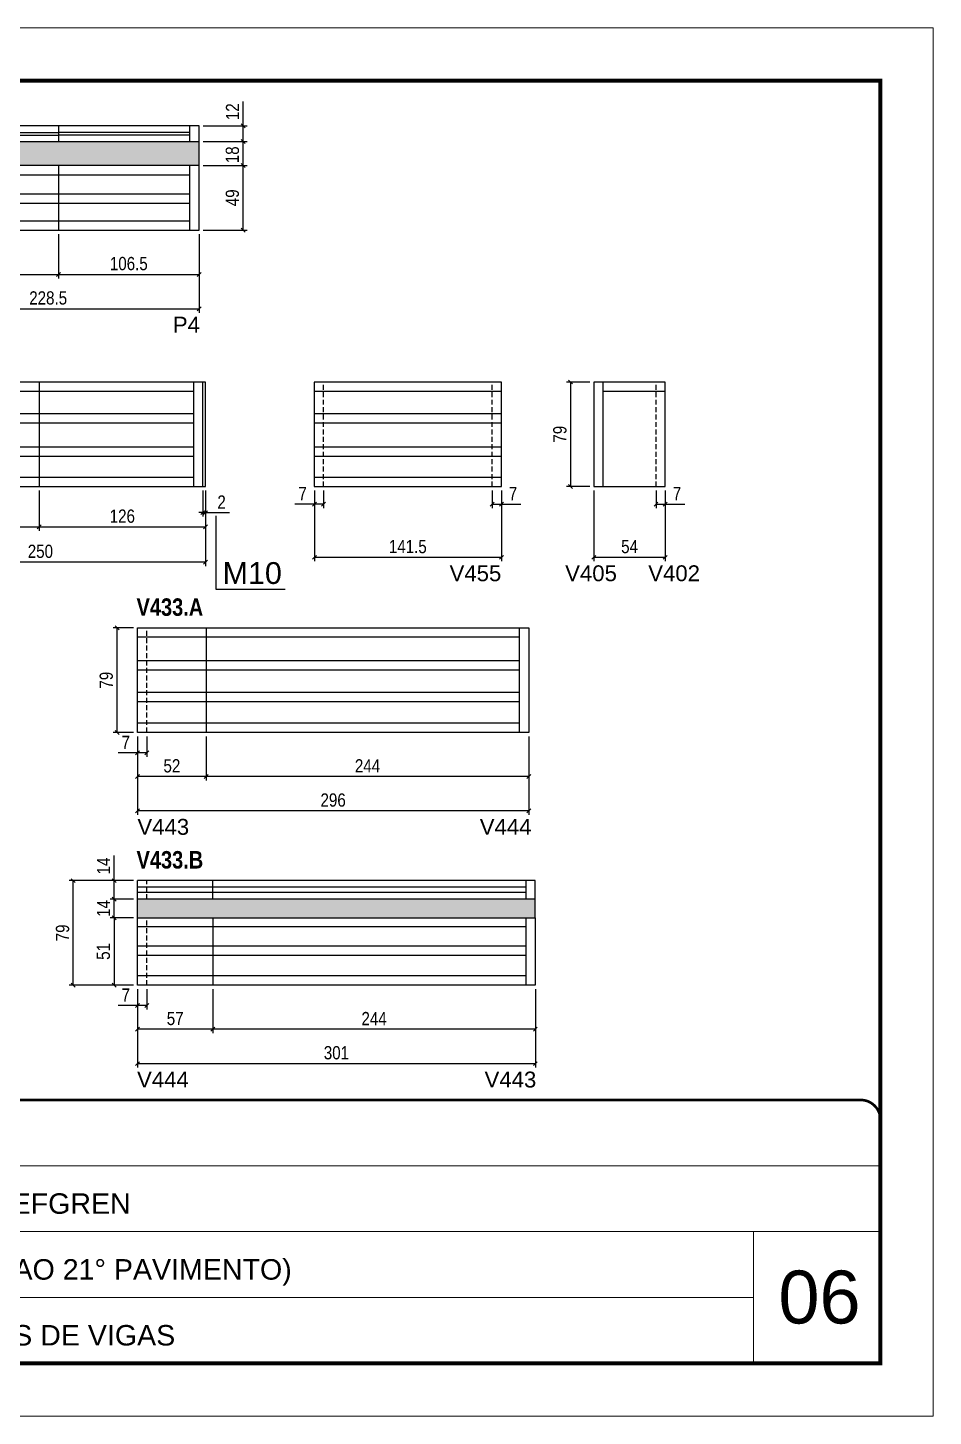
# Model space of a CAD drawing. Extents: x 3309 to 9563, y -2522 to 14608.
# Drawn here: x 5708 to 6393, y 12409 to 13459 of the extents above; entities that cross this region are included whole.
import ezdxf

# ---------------------------------------------------------------- set-up
doc = ezdxf.new("R2010")
doc.units = 0
for name, pattern in [('CONTINUO', [0]), ('DASHED', [0.75, 0.5, -0.25]), ('HIDDEN', [0.375, 0.25, -0.125])]:
    doc.linetypes.add(name, pattern=pattern)
for name, color, linetype in [('5', 5, 'Continuous'), ('COTA', 241, 'Continuous'), ('NOMENCLATURA', 7, 'Continuous'), ('Painéis', 200, 'Continuous'), ('SARR_2.2x7', 40, 'Continuous'), ('SARR_EDITAR', 141, 'Continuous')]:
    doc.layers.add(name, color=color, linetype=linetype)
for name, color, linetype, lineweight in [('CARIMBO', 255, 'Continuous', 9), ('Folhas', 255, 'Continuous', 9), ('SARRAFO DE PRESSAO', 251, 'DASHED', 9)]:
    doc.layers.add(name, color=color, linetype=linetype, lineweight=lineweight)
doc.styles.add('ARIAL', font='arial.ttf')
doc.styles.add('COTA TECNICA', font='techl___.ttf', dxfattribs={"height": 10})
doc.styles.get("Standard").update_dxf_attribs({"font": 'arial.ttf'})
doc.styles.add('TECNICA', font='techb___.ttf', dxfattribs={"height": 10})
doc.dimstyles.new('PAINEL', dxfattribs={"dimtxt": 10, "dimasz": 3, "dimexe": 3, "dimexo": 3, "dimgap": 3, "dimtad": 1, "dimdec": 1, "dimzin": 12, "dimdsep": 46, "dimtxsty": 'COTA TECNICA', "dimblk1": 'OBLIQUE', "dimblk2": 'OBLIQUE', "dimsah": 1, "dimcen": 0.9, "dimclrd": 4, "dimclre": 4, "dimclrt": 240, "dimadec": 1, "dimazin": 3, "dimtfac": 1, "dimtdec": 1, "dimtmove": 0, "dimatfit": 3, "dimfxl": 1, "dimtolj": 1, "dimtzin": 12, "dimarcsym": 0})

# ---------------------------------------------------------------- blocks, each defined once
blk = doc.blocks.new('9999999999')
at = {"color": 30, "linetype": 'CONTINUO'}
for p, q in [((98564.6, 34379.6), (99584, 34379.6)), ((98564.6, 34329.8), (99488, 34329.8)), ((99584, 34329.8), (99488, 34329.8)), ((99488, 34329.8), (99488, 34230.2)), ((98564.6, 34280), (99488, 34280))]:
    blk.add_line(p, q, dxfattribs=at)
at = {"color": 30, "linetype": 'CONTINUO', "const_width": 2}
blk.add_lwpolyline([(99584, 34230.2), (99584, 34414.4, 0.414214), (99569, 34429.4), (98229, 34429.4, 0.414214), (98214, 34414.4), (98214, 34245.2, 0.414214), (98229, 34230.2), (99584, 34230.2)], format="xyb", dxfattribs=at)
at = {"layer": 'Folhas'}
blk.add_lwpolyline([(98139, 34190.2), (99624, 34190.2), (99624, 35240.2), (98139, 35240.2)], close=True, dxfattribs=at)
at = {"layer": 'Folhas', "color": 30, "const_width": 3}
blk.add_lwpolyline([(98214, 34230.2), (99584, 34230.2), (99584, 35200.2), (98214, 35200.2)], close=True, dxfattribs=at)
at = {"color": 7, "linetype": 'Continuous', "ltscale": 5, "style": 'ARIAL'}
for s, p in [('LEAF LOEFGREN', (98837.7, 34343.3)), ('TIPO (7° AO 21° PAVIMENTO)', (98837.7, 34293.5)), ('LATERAIS DE VIGAS', (98837.7, 34243.7))]:
    blk.add_text(s, height=15.483, dxfattribs=at).set_placement(p)
blk = doc.blocks.new('_Oblique')
at = {"color": 0, "linetype": 'ByBlock', "lineweight": -2}
blk.add_line((-0.5, -0.5), (0.5, 0.5), dxfattribs=at)
blk = doc.blocks.new('*D1230')
at = {"layer": 'COTA', "color": 4, "lineweight": -2, "transparency": 16777216}
for p, q in [((5609, 13303.2), (5609, 13243.8)), ((5837.5, 13303.2), (5837.5, 13243.8)), ((5609, 13246.8), (5837.5, 13246.8))]:
    blk.add_line(p, q, dxfattribs=at)
at = {"layer": 'Defpoints', "color": 0, "transparency": 16777216}
for p in [(5609, 13306.2), (5837.5, 13306.2), (5837.5, 13246.8)]:
    blk.add_point(p, dxfattribs=at)
at = {"layer": 'COTA', "color": 4, "lineweight": -2, "transparency": 16777216, "xscale": 3, "yscale": 3, "zscale": 3, "rotation": 180}
blk.add_blockref('_Oblique', (5609, 13246.8), dxfattribs=at)
at = {"layer": 'COTA', "color": 4, "lineweight": -2, "transparency": 16777216, "xscale": 3, "yscale": 3, "zscale": 3}
blk.add_blockref('_Oblique', (5837.5, 13246.8), dxfattribs=at)
at = {"layer": 'COTA', "color": 240, "transparency": 16777216, "insert": (5723.2, 13254.9), "char_height": 10, "attachment_point": 5, "style": 'COTA TECNICA'}
blk.add_mtext('\\A1;228.5', dxfattribs=at)
blk = doc.blocks.new('*D1229')
at = {"layer": 'COTA', "color": 4, "lineweight": -2, "transparency": 16777216}
for p, q in [((5609, 13303.2), (5609, 13269.8)), ((5731, 13303.2), (5731, 13269.8)), ((5609, 13272.8), (5731, 13272.8))]:
    blk.add_line(p, q, dxfattribs=at)
at = {"layer": 'Defpoints', "color": 0, "transparency": 16777216}
for p in [(5609, 13306.2), (5731, 13306.2), (5731, 13272.8)]:
    blk.add_point(p, dxfattribs=at)
at = {"layer": 'COTA', "color": 4, "lineweight": -2, "transparency": 16777216, "xscale": 3, "yscale": 3, "zscale": 3, "rotation": 180}
blk.add_blockref('_Oblique', (5609, 13272.8), dxfattribs=at)
at = {"layer": 'COTA', "color": 4, "lineweight": -2, "transparency": 16777216, "xscale": 3, "yscale": 3, "zscale": 3}
blk.add_blockref('_Oblique', (5731, 13272.8), dxfattribs=at)
at = {"layer": 'COTA', "color": 240, "transparency": 16777216, "insert": (5670, 13280.8), "char_height": 10, "attachment_point": 5, "style": 'COTA TECNICA'}
blk.add_mtext('\\A1;122', dxfattribs=at)
blk = doc.blocks.new('*D1228')
at = {"layer": 'COTA', "color": 4, "lineweight": -2, "transparency": 16777216}
for p, q in [((5731, 13303.2), (5731, 13269.8)), ((5837.5, 13303.2), (5837.5, 13269.8)), ((5731, 13272.8), (5837.5, 13272.8))]:
    blk.add_line(p, q, dxfattribs=at)
at = {"layer": 'Defpoints', "color": 0, "transparency": 16777216}
for p in [(5731, 13306.2), (5837.5, 13306.2), (5837.5, 13272.8)]:
    blk.add_point(p, dxfattribs=at)
at = {"layer": 'COTA', "color": 4, "lineweight": -2, "transparency": 16777216, "xscale": 3, "yscale": 3, "zscale": 3, "rotation": 180}
blk.add_blockref('_Oblique', (5731, 13272.8), dxfattribs=at)
at = {"layer": 'COTA', "color": 4, "lineweight": -2, "transparency": 16777216, "xscale": 3, "yscale": 3, "zscale": 3}
blk.add_blockref('_Oblique', (5837.5, 13272.8), dxfattribs=at)
at = {"layer": 'COTA', "color": 240, "transparency": 16777216, "insert": (5784.2, 13280.9), "char_height": 10, "attachment_point": 5, "style": 'COTA TECNICA'}
blk.add_mtext('\\A1;106.5', dxfattribs=at)
blk = doc.blocks.new('*D1231')
at = {"layer": 'COTA', "color": 4, "lineweight": -2, "transparency": 16777216}
for p, q in [((5840.5, 13355.2), (5873.7, 13355.2)), ((5870.7, 13306.2), (5870.7, 13355.2)), ((5840.5, 13306.2), (5873.7, 13306.2))]:
    blk.add_line(p, q, dxfattribs=at)
at = {"layer": 'Defpoints', "color": 0, "transparency": 16777216}
for p in [(5837.5, 13355.2), (5870.7, 13355.2), (5837.5, 13306.2)]:
    blk.add_point(p, dxfattribs=at)
at = {"layer": 'COTA', "color": 4, "lineweight": -2, "transparency": 16777216, "xscale": 3, "yscale": 3, "zscale": 3}
for p, rotation in [((5870.7, 13355.2), 90), ((5870.7, 13306.2), 270)]:
    blk.add_blockref('_Oblique', p, dxfattribs=dict(at, rotation=rotation))
at = {"layer": 'COTA', "color": 240, "transparency": 16777216, "insert": (5862.6, 13330.7), "char_height": 10, "attachment_point": 5, "rotation": 90, "style": 'COTA TECNICA'}
blk.add_mtext('\\A1;49', dxfattribs=at)
blk = doc.blocks.new('*D1232')
at = {"layer": 'COTA', "color": 4, "lineweight": -2, "transparency": 16777216}
for p, q in [((5840.5, 13373.2), (5873.7, 13373.2)), ((5870.7, 13355.2), (5870.7, 13373.2)), ((5840.5, 13355.2), (5873.7, 13355.2))]:
    blk.add_line(p, q, dxfattribs=at)
at = {"layer": 'Defpoints', "color": 0, "transparency": 16777216}
for p in [(5837.5, 13373.2), (5870.7, 13373.2), (5837.5, 13355.2)]:
    blk.add_point(p, dxfattribs=at)
at = {"layer": 'COTA', "color": 4, "lineweight": -2, "transparency": 16777216, "xscale": 3, "yscale": 3, "zscale": 3}
for p, rotation in [((5870.7, 13373.2), 90), ((5870.7, 13355.2), 270)]:
    blk.add_blockref('_Oblique', p, dxfattribs=dict(at, rotation=rotation))
at = {"layer": 'COTA', "color": 240, "transparency": 16777216, "insert": (5862.6, 13363.2), "char_height": 10, "attachment_point": 5, "rotation": 90, "style": 'COTA TECNICA'}
blk.add_mtext('\\A1;18', dxfattribs=at)
blk = doc.blocks.new('*D1233')
at = {"layer": 'COTA', "color": 4, "lineweight": -2, "transparency": 16777216}
for p, q in [((5870.7, 13385.2), (5870.7, 13403.5)), ((5840.5, 13385.2), (5873.7, 13385.2)), ((5870.7, 13373.2), (5870.7, 13385.2)), ((5840.5, 13373.2), (5873.7, 13373.2))]:
    blk.add_line(p, q, dxfattribs=at)
at = {"layer": 'Defpoints', "color": 0, "transparency": 16777216}
for p in [(5837.5, 13385.2), (5870.7, 13385.2), (5837.5, 13373.2)]:
    blk.add_point(p, dxfattribs=at)
at = {"layer": 'COTA', "color": 4, "lineweight": -2, "transparency": 16777216, "xscale": 3, "yscale": 3, "zscale": 3}
for p, rotation in [((5870.7, 13385.2), 90), ((5870.7, 13373.2), 270)]:
    blk.add_blockref('_Oblique', p, dxfattribs=dict(at, rotation=rotation))
at = {"layer": 'COTA', "color": 240, "transparency": 16777216, "insert": (5862.7, 13395.8), "char_height": 10, "attachment_point": 5, "rotation": 90, "style": 'COTA TECNICA'}
blk.add_mtext('\\A1;12', dxfattribs=at)
blk = doc.blocks.new('*D1237')
at = {"layer": 'COTA', "color": 4, "lineweight": -2, "transparency": 16777216}
for p, q in [((5592.3, 13109.4), (5592.3, 13052.2)), ((5842.3, 13109.4), (5842.3, 13052.2)), ((5842.3, 13055.2), (5592.3, 13055.2))]:
    blk.add_line(p, q, dxfattribs=at)
at = {"layer": 'Defpoints', "color": 0, "transparency": 16777216}
for p in [(5592.3, 13112.4), (5842.3, 13112.4), (5592.3, 13055.2)]:
    blk.add_point(p, dxfattribs=at)
at = {"layer": 'COTA', "color": 4, "lineweight": -2, "transparency": 16777216, "xscale": 3, "yscale": 3, "zscale": 3, "rotation": 180}
blk.add_blockref('_Oblique', (5592.3, 13055.2), dxfattribs=at)
at = {"layer": 'COTA', "color": 4, "lineweight": -2, "transparency": 16777216, "xscale": 3, "yscale": 3, "zscale": 3}
blk.add_blockref('_Oblique', (5842.3, 13055.2), dxfattribs=at)
at = {"layer": 'COTA', "color": 240, "transparency": 16777216, "insert": (5717.3, 13063.3), "char_height": 10, "attachment_point": 5, "style": 'COTA TECNICA'}
blk.add_mtext('\\A1;250', dxfattribs=at)
blk = doc.blocks.new('*D1239')
at = {"layer": 'COTA', "color": 4, "lineweight": -2, "transparency": 16777216}
for p, q in [((5592.3, 13109.4), (5592.3, 13078.8)), ((5716.3, 13109.4), (5716.3, 13078.8)), ((5592.3, 13081.8), (5716.3, 13081.8))]:
    blk.add_line(p, q, dxfattribs=at)
at = {"layer": 'Defpoints', "color": 0, "transparency": 16777216}
for p in [(5592.3, 13112.4), (5716.3, 13112.4), (5716.3, 13081.8)]:
    blk.add_point(p, dxfattribs=at)
at = {"layer": 'COTA', "color": 4, "lineweight": -2, "transparency": 16777216, "xscale": 3, "yscale": 3, "zscale": 3, "rotation": 180}
blk.add_blockref('_Oblique', (5592.3, 13081.8), dxfattribs=at)
at = {"layer": 'COTA', "color": 4, "lineweight": -2, "transparency": 16777216, "xscale": 3, "yscale": 3, "zscale": 3}
blk.add_blockref('_Oblique', (5716.3, 13081.8), dxfattribs=at)
at = {"layer": 'COTA', "color": 240, "transparency": 16777216, "insert": (5654.3, 13089.9), "char_height": 10, "attachment_point": 5, "style": 'COTA TECNICA'}
blk.add_mtext('\\A1;124', dxfattribs=at)
blk = doc.blocks.new('*D1240')
at = {"layer": 'COTA', "color": 4, "lineweight": -2, "transparency": 16777216}
for p, q in [((5716.3, 13109.4), (5716.3, 13078.8)), ((5842.3, 13109.4), (5842.3, 13078.8)), ((5716.3, 13081.8), (5842.3, 13081.8))]:
    blk.add_line(p, q, dxfattribs=at)
at = {"layer": 'Defpoints', "color": 0, "transparency": 16777216}
for p in [(5716.3, 13112.4), (5842.3, 13112.4), (5842.3, 13081.8)]:
    blk.add_point(p, dxfattribs=at)
at = {"layer": 'COTA', "color": 4, "lineweight": -2, "transparency": 16777216, "xscale": 3, "yscale": 3, "zscale": 3, "rotation": 180}
blk.add_blockref('_Oblique', (5716.3, 13081.8), dxfattribs=at)
at = {"layer": 'COTA', "color": 4, "lineweight": -2, "transparency": 16777216, "xscale": 3, "yscale": 3, "zscale": 3}
blk.add_blockref('_Oblique', (5842.3, 13081.8), dxfattribs=at)
at = {"layer": 'COTA', "color": 240, "transparency": 16777216, "insert": (5779.3, 13089.9), "char_height": 10, "attachment_point": 5, "style": 'COTA TECNICA'}
blk.add_mtext('\\A1;126', dxfattribs=at)
blk = doc.blocks.new('*D1241')
at = {"layer": 'COTA', "color": 4, "lineweight": -2, "transparency": 16777216}
for p, q in [((5840.3, 13109.4), (5840.3, 13089.6)), ((5842.3, 13109.4), (5842.3, 13089.6)), ((5840.3, 13092.6), (5837.3, 13092.6)), ((5840.3, 13092.6), (5842.3, 13092.6)), ((5842.3, 13092.6), (5860.4, 13092.6))]:
    blk.add_line(p, q, dxfattribs=at)
at = {"layer": 'Defpoints', "color": 0, "transparency": 16777216}
for p in [(5840.3, 13112.4), (5842.3, 13112.4), (5842.3, 13092.6)]:
    blk.add_point(p, dxfattribs=at)
at = {"layer": 'COTA', "color": 4, "lineweight": -2, "transparency": 16777216, "xscale": 3, "yscale": 3, "zscale": 3}
blk.add_blockref('_Oblique', (5840.3, 13092.6), dxfattribs=at)
at = {"layer": 'COTA', "color": 4, "lineweight": -2, "transparency": 16777216, "xscale": 3, "yscale": 3, "zscale": 3, "rotation": 180}
blk.add_blockref('_Oblique', (5842.3, 13092.6), dxfattribs=at)
at = {"layer": 'COTA', "color": 240, "transparency": 16777216, "insert": (5854.4, 13100.6), "char_height": 10, "attachment_point": 5, "style": 'COTA TECNICA'}
blk.add_mtext('\\A1;2', dxfattribs=at)
blk = doc.blocks.new('*D1243')
at = {"layer": 'COTA', "color": 4, "lineweight": -2, "transparency": 16777216}
for p, q in [((5924.6, 13109.4), (5924.6, 13055.8)), ((6066.1, 13109.4), (6066.1, 13055.8)), ((6066.1, 13058.8), (5924.6, 13058.8))]:
    blk.add_line(p, q, dxfattribs=at)
at = {"layer": 'Defpoints', "color": 0, "transparency": 16777216}
for p in [(5924.6, 13112.4), (6066.1, 13112.4), (5924.6, 13058.8)]:
    blk.add_point(p, dxfattribs=at)
at = {"layer": 'COTA', "color": 4, "lineweight": -2, "transparency": 16777216, "xscale": 3, "yscale": 3, "zscale": 3, "rotation": 180}
blk.add_blockref('_Oblique', (5924.6, 13058.8), dxfattribs=at)
at = {"layer": 'COTA', "color": 4, "lineweight": -2, "transparency": 16777216, "xscale": 3, "yscale": 3, "zscale": 3}
blk.add_blockref('_Oblique', (6066.1, 13058.8), dxfattribs=at)
at = {"layer": 'COTA', "color": 240, "transparency": 16777216, "insert": (5995.3, 13066.9), "char_height": 10, "attachment_point": 5, "style": 'COTA TECNICA'}
blk.add_mtext('\\A1;141.5', dxfattribs=at)
blk = doc.blocks.new('*D1242')
at = {"layer": 'COTA', "color": 4, "lineweight": -2, "transparency": 16777216}
for p, q in [((6059.1, 13109.4), (6059.1, 13096)), ((6066.1, 13109.4), (6066.1, 13096)), ((6059.1, 13099), (6066.1, 13099)), ((6066.1, 13099), (6080.8, 13099))]:
    blk.add_line(p, q, dxfattribs=at)
at = {"layer": 'Defpoints', "color": 0, "transparency": 16777216}
for p in [(6059.1, 13112.4), (6066.1, 13112.4), (6066.1, 13099)]:
    blk.add_point(p, dxfattribs=at)
at = {"layer": 'COTA', "color": 4, "lineweight": -2, "transparency": 16777216, "xscale": 3, "yscale": 3, "zscale": 3, "rotation": 180}
blk.add_blockref('_Oblique', (6059.1, 13099), dxfattribs=at)
at = {"layer": 'COTA', "color": 4, "lineweight": -2, "transparency": 16777216, "xscale": 3, "yscale": 3, "zscale": 3}
blk.add_blockref('_Oblique', (6066.1, 13099), dxfattribs=at)
at = {"layer": 'COTA', "color": 240, "transparency": 16777216, "insert": (6074.9, 13107), "char_height": 10, "attachment_point": 5, "style": 'COTA TECNICA'}
blk.add_mtext('\\A1;7', dxfattribs=at)
blk = doc.blocks.new('*D1244')
at = {"layer": 'COTA', "color": 4, "lineweight": -2, "transparency": 16777216}
for p, q in [((5924.6, 13109.4), (5924.6, 13096)), ((5931.6, 13109.4), (5931.6, 13096)), ((5924.6, 13099), (5909.8, 13099)), ((5931.6, 13099), (5924.6, 13099))]:
    blk.add_line(p, q, dxfattribs=at)
at = {"layer": 'Defpoints', "color": 0, "transparency": 16777216}
for p in [(5924.6, 13112.4), (5931.6, 13112.4), (5924.6, 13099)]:
    blk.add_point(p, dxfattribs=at)
at = {"layer": 'COTA', "color": 4, "lineweight": -2, "transparency": 16777216, "xscale": 3, "yscale": 3, "zscale": 3, "rotation": 180}
blk.add_blockref('_Oblique', (5924.6, 13099), dxfattribs=at)
at = {"layer": 'COTA', "color": 4, "lineweight": -2, "transparency": 16777216, "xscale": 3, "yscale": 3, "zscale": 3}
blk.add_blockref('_Oblique', (5931.6, 13099), dxfattribs=at)
at = {"layer": 'COTA', "color": 240, "transparency": 16777216, "insert": (5915.7, 13107), "char_height": 10, "attachment_point": 5, "style": 'COTA TECNICA'}
blk.add_mtext('\\A1;7', dxfattribs=at)
blk = doc.blocks.new('*D1247')
at = {"layer": 'COTA', "color": 4, "lineweight": -2, "transparency": 16777216}
for p, q in [((6136.1, 13109.4), (6136.1, 13055.8)), ((6190.1, 13109.4), (6190.1, 13055.8)), ((6190.1, 13058.8), (6136.1, 13058.8))]:
    blk.add_line(p, q, dxfattribs=at)
at = {"layer": 'Defpoints', "color": 0, "transparency": 16777216}
for p in [(6136.1, 13112.4), (6190.1, 13112.4), (6136.1, 13058.8)]:
    blk.add_point(p, dxfattribs=at)
at = {"layer": 'COTA', "color": 4, "lineweight": -2, "transparency": 16777216, "xscale": 3, "yscale": 3, "zscale": 3, "rotation": 180}
blk.add_blockref('_Oblique', (6136.1, 13058.8), dxfattribs=at)
at = {"layer": 'COTA', "color": 4, "lineweight": -2, "transparency": 16777216, "xscale": 3, "yscale": 3, "zscale": 3}
blk.add_blockref('_Oblique', (6190.1, 13058.8), dxfattribs=at)
at = {"layer": 'COTA', "color": 240, "transparency": 16777216, "insert": (6163.1, 13066.9), "char_height": 10, "attachment_point": 5, "style": 'COTA TECNICA'}
blk.add_mtext('\\A1;54', dxfattribs=at)
blk = doc.blocks.new('*D1245')
at = {"layer": 'COTA', "color": 4, "lineweight": -2, "transparency": 16777216}
for p, q in [((6133.1, 13191.4), (6115.5, 13191.4)), ((6118.5, 13191.4), (6118.5, 13112.4)), ((6133.1, 13112.4), (6115.5, 13112.4))]:
    blk.add_line(p, q, dxfattribs=at)
at = {"layer": 'Defpoints', "color": 0, "transparency": 16777216}
for p in [(6136.1, 13191.4), (6118.5, 13112.4), (6136.1, 13112.4)]:
    blk.add_point(p, dxfattribs=at)
at = {"layer": 'COTA', "color": 4, "lineweight": -2, "transparency": 16777216, "xscale": 3, "yscale": 3, "zscale": 3}
for p, rotation in [((6118.5, 13191.4), 90), ((6118.5, 13112.4), 270)]:
    blk.add_blockref('_Oblique', p, dxfattribs=dict(at, rotation=rotation))
at = {"layer": 'COTA', "color": 240, "transparency": 16777216, "insert": (6110.4, 13151.9), "char_height": 10, "attachment_point": 5, "rotation": 90, "style": 'COTA TECNICA'}
blk.add_mtext('\\A1;79', dxfattribs=at)
blk = doc.blocks.new('*D1246')
at = {"layer": 'COTA', "color": 4, "lineweight": -2, "transparency": 16777216}
for p, q in [((6183.1, 13109.4), (6183.1, 13096)), ((6190.1, 13109.4), (6190.1, 13096)), ((6183.1, 13099), (6190.1, 13099)), ((6190.1, 13099), (6204.9, 13099))]:
    blk.add_line(p, q, dxfattribs=at)
at = {"layer": 'Defpoints', "color": 0, "transparency": 16777216}
for p in [(6183.1, 13112.4), (6190.1, 13112.4), (6190.1, 13099)]:
    blk.add_point(p, dxfattribs=at)
at = {"layer": 'COTA', "color": 4, "lineweight": -2, "transparency": 16777216, "xscale": 3, "yscale": 3, "zscale": 3, "rotation": 180}
blk.add_blockref('_Oblique', (6183.1, 13099), dxfattribs=at)
at = {"layer": 'COTA', "color": 4, "lineweight": -2, "transparency": 16777216, "xscale": 3, "yscale": 3, "zscale": 3}
blk.add_blockref('_Oblique', (6190.1, 13099), dxfattribs=at)
at = {"layer": 'COTA', "color": 240, "transparency": 16777216, "insert": (6199, 13107), "char_height": 10, "attachment_point": 5, "style": 'COTA TECNICA'}
blk.add_mtext('\\A1;7', dxfattribs=at)
blk = doc.blocks.new('*D1529')
at = {"layer": 'COTA', "color": 4, "lineweight": -2, "transparency": 16777216}
for p, q in [((5790.8, 12923.4), (5790.8, 12864)), ((6086.8, 12923.4), (6086.8, 12864)), ((6086.8, 12867), (5790.8, 12867))]:
    blk.add_line(p, q, dxfattribs=at)
at = {"layer": 'Defpoints', "color": 0, "transparency": 16777216}
for p in [(5790.8, 12926.4), (6086.8, 12926.4), (5790.8, 12867)]:
    blk.add_point(p, dxfattribs=at)
at = {"layer": 'COTA', "color": 4, "lineweight": -2, "transparency": 16777216, "xscale": 3, "yscale": 3, "zscale": 3, "rotation": 180}
blk.add_blockref('_Oblique', (5790.8, 12867), dxfattribs=at)
at = {"layer": 'COTA', "color": 4, "lineweight": -2, "transparency": 16777216, "xscale": 3, "yscale": 3, "zscale": 3}
blk.add_blockref('_Oblique', (6086.8, 12867), dxfattribs=at)
at = {"layer": 'COTA', "color": 240, "transparency": 16777216, "insert": (5938.8, 12875.2), "char_height": 10, "attachment_point": 5, "style": 'COTA TECNICA'}
blk.add_mtext('\\A1;296', dxfattribs=at)
blk = doc.blocks.new('*D1530')
at = {"layer": 'COTA', "color": 4, "lineweight": -2, "transparency": 16777216}
for p, q in [((5842.8, 12923.4), (5842.8, 12890)), ((6086.8, 12923.4), (6086.8, 12890)), ((6086.8, 12893), (5842.8, 12893))]:
    blk.add_line(p, q, dxfattribs=at)
at = {"layer": 'Defpoints', "color": 0, "transparency": 16777216}
for p in [(5842.8, 12926.4), (6086.8, 12926.4), (5842.8, 12893)]:
    blk.add_point(p, dxfattribs=at)
at = {"layer": 'COTA', "color": 4, "lineweight": -2, "transparency": 16777216, "xscale": 3, "yscale": 3, "zscale": 3, "rotation": 180}
blk.add_blockref('_Oblique', (5842.8, 12893), dxfattribs=at)
at = {"layer": 'COTA', "color": 4, "lineweight": -2, "transparency": 16777216, "xscale": 3, "yscale": 3, "zscale": 3}
blk.add_blockref('_Oblique', (6086.8, 12893), dxfattribs=at)
at = {"layer": 'COTA', "color": 240, "transparency": 16777216, "insert": (5964.8, 12901.1), "char_height": 10, "attachment_point": 5, "style": 'COTA TECNICA'}
blk.add_mtext('\\A1;244', dxfattribs=at)
blk = doc.blocks.new('*D1531')
at = {"layer": 'COTA', "color": 4, "lineweight": -2, "transparency": 16777216}
for p, q in [((5790.8, 12923.4), (5790.8, 12890)), ((5842.8, 12923.4), (5842.8, 12890)), ((5842.8, 12893), (5790.8, 12893))]:
    blk.add_line(p, q, dxfattribs=at)
at = {"layer": 'Defpoints', "color": 0, "transparency": 16777216}
for p in [(5790.8, 12926.4), (5842.8, 12926.4), (5790.8, 12893)]:
    blk.add_point(p, dxfattribs=at)
at = {"layer": 'COTA', "color": 4, "lineweight": -2, "transparency": 16777216, "xscale": 3, "yscale": 3, "zscale": 3, "rotation": 180}
blk.add_blockref('_Oblique', (5790.8, 12893), dxfattribs=at)
at = {"layer": 'COTA', "color": 4, "lineweight": -2, "transparency": 16777216, "xscale": 3, "yscale": 3, "zscale": 3}
blk.add_blockref('_Oblique', (5842.8, 12893), dxfattribs=at)
at = {"layer": 'COTA', "color": 240, "transparency": 16777216, "insert": (5816.8, 12901.1), "char_height": 10, "attachment_point": 5, "style": 'COTA TECNICA'}
blk.add_mtext('\\A1;52', dxfattribs=at)
blk = doc.blocks.new('*D1532')
at = {"layer": 'COTA', "color": 4, "lineweight": -2, "transparency": 16777216}
for p, q in [((5790.8, 12923.4), (5790.8, 12907.9)), ((5797.8, 12923.4), (5797.8, 12907.9)), ((5790.8, 12910.9), (5776.1, 12910.9)), ((5797.8, 12910.9), (5790.8, 12910.9))]:
    blk.add_line(p, q, dxfattribs=at)
at = {"layer": 'Defpoints', "color": 0, "transparency": 16777216}
for p in [(5790.8, 12926.4), (5797.8, 12926.4), (5790.8, 12910.9)]:
    blk.add_point(p, dxfattribs=at)
at = {"layer": 'COTA', "color": 4, "lineweight": -2, "transparency": 16777216, "xscale": 3, "yscale": 3, "zscale": 3, "rotation": 180}
blk.add_blockref('_Oblique', (5790.8, 12910.9), dxfattribs=at)
at = {"layer": 'COTA', "color": 4, "lineweight": -2, "transparency": 16777216, "xscale": 3, "yscale": 3, "zscale": 3}
blk.add_blockref('_Oblique', (5797.8, 12910.9), dxfattribs=at)
at = {"layer": 'COTA', "color": 240, "transparency": 16777216, "insert": (5781.9, 12918.9), "char_height": 10, "attachment_point": 5, "style": 'COTA TECNICA'}
blk.add_mtext('\\A1;7', dxfattribs=at)
blk = doc.blocks.new('*D1533')
at = {"layer": 'COTA', "color": 4, "lineweight": -2, "transparency": 16777216}
for p, q in [((5787.8, 13005.4), (5772.3, 13005.4)), ((5775.3, 12926.4), (5775.3, 13005.4)), ((5787.8, 12926.4), (5772.3, 12926.4))]:
    blk.add_line(p, q, dxfattribs=at)
at = {"layer": 'Defpoints', "color": 0, "transparency": 16777216}
for p in [(5775.3, 13005.4), (5790.8, 13005.4), (5790.8, 12926.4)]:
    blk.add_point(p, dxfattribs=at)
at = {"layer": 'COTA', "color": 4, "lineweight": -2, "transparency": 16777216, "xscale": 3, "yscale": 3, "zscale": 3}
for p, rotation in [((5775.3, 13005.4), 90), ((5775.3, 12926.4), 270)]:
    blk.add_blockref('_Oblique', p, dxfattribs=dict(at, rotation=rotation))
at = {"layer": 'COTA', "color": 240, "transparency": 16777216, "insert": (5767.2, 12965.9), "char_height": 10, "attachment_point": 5, "rotation": 90, "style": 'COTA TECNICA'}
blk.add_mtext('\\A1;79', dxfattribs=at)
blk = doc.blocks.new('*D1537')
at = {"layer": 'COTA', "color": 4, "lineweight": -2, "transparency": 16777216}
for p, q in [((5790.8, 12732.3), (5790.8, 12672.9)), ((6091.8, 12732.3), (6091.8, 12672.9)), ((6091.8, 12675.9), (5790.8, 12675.9))]:
    blk.add_line(p, q, dxfattribs=at)
at = {"layer": 'Defpoints', "color": 0, "transparency": 16777216}
for p in [(5790.8, 12735.3), (6091.8, 12735.3), (5790.8, 12675.9)]:
    blk.add_point(p, dxfattribs=at)
at = {"layer": 'COTA', "color": 4, "lineweight": -2, "transparency": 16777216, "xscale": 3, "yscale": 3, "zscale": 3, "rotation": 180}
blk.add_blockref('_Oblique', (5790.8, 12675.9), dxfattribs=at)
at = {"layer": 'COTA', "color": 4, "lineweight": -2, "transparency": 16777216, "xscale": 3, "yscale": 3, "zscale": 3}
blk.add_blockref('_Oblique', (6091.8, 12675.9), dxfattribs=at)
at = {"layer": 'COTA', "color": 240, "transparency": 16777216, "insert": (5941.3, 12684.1), "char_height": 10, "attachment_point": 5, "style": 'COTA TECNICA'}
blk.add_mtext('\\A1;301', dxfattribs=at)
blk = doc.blocks.new('*D1534')
at = {"layer": 'COTA', "color": 4, "lineweight": -2, "transparency": 16777216}
for p, q in [((5847.8, 12732.3), (5847.8, 12698.9)), ((6091.8, 12732.3), (6091.8, 12698.9)), ((6091.8, 12701.9), (5847.8, 12701.9))]:
    blk.add_line(p, q, dxfattribs=at)
at = {"layer": 'Defpoints', "color": 0, "transparency": 16777216}
for p in [(5847.8, 12735.3), (6091.8, 12735.3), (5847.8, 12701.9)]:
    blk.add_point(p, dxfattribs=at)
at = {"layer": 'COTA', "color": 4, "lineweight": -2, "transparency": 16777216, "xscale": 3, "yscale": 3, "zscale": 3, "rotation": 180}
blk.add_blockref('_Oblique', (5847.8, 12701.9), dxfattribs=at)
at = {"layer": 'COTA', "color": 4, "lineweight": -2, "transparency": 16777216, "xscale": 3, "yscale": 3, "zscale": 3}
blk.add_blockref('_Oblique', (6091.8, 12701.9), dxfattribs=at)
at = {"layer": 'COTA', "color": 240, "transparency": 16777216, "insert": (5969.8, 12710), "char_height": 10, "attachment_point": 5, "style": 'COTA TECNICA'}
blk.add_mtext('\\A1;244', dxfattribs=at)
blk = doc.blocks.new('*D1535')
at = {"layer": 'COTA', "color": 4, "lineweight": -2, "transparency": 16777216}
for p, q in [((5790.8, 12732.3), (5790.8, 12698.9)), ((5847.8, 12732.3), (5847.8, 12698.9)), ((5847.8, 12701.9), (5790.8, 12701.9))]:
    blk.add_line(p, q, dxfattribs=at)
at = {"layer": 'Defpoints', "color": 0, "transparency": 16777216}
for p in [(5790.8, 12735.3), (5847.8, 12735.3), (5790.8, 12701.9)]:
    blk.add_point(p, dxfattribs=at)
at = {"layer": 'COTA', "color": 4, "lineweight": -2, "transparency": 16777216, "xscale": 3, "yscale": 3, "zscale": 3, "rotation": 180}
blk.add_blockref('_Oblique', (5790.8, 12701.9), dxfattribs=at)
at = {"layer": 'COTA', "color": 4, "lineweight": -2, "transparency": 16777216, "xscale": 3, "yscale": 3, "zscale": 3}
blk.add_blockref('_Oblique', (5847.8, 12701.9), dxfattribs=at)
at = {"layer": 'COTA', "color": 240, "transparency": 16777216, "insert": (5819.3, 12710), "char_height": 10, "attachment_point": 5, "style": 'COTA TECNICA'}
blk.add_mtext('\\A1;57', dxfattribs=at)
blk = doc.blocks.new('*D1536')
at = {"layer": 'COTA', "color": 4, "lineweight": -2, "transparency": 16777216}
for p, q in [((5790.8, 12732.3), (5790.8, 12716.8)), ((5797.8, 12732.3), (5797.8, 12716.8)), ((5790.8, 12719.8), (5776.1, 12719.8)), ((5797.8, 12719.8), (5790.8, 12719.8))]:
    blk.add_line(p, q, dxfattribs=at)
at = {"layer": 'Defpoints', "color": 0, "transparency": 16777216}
for p in [(5790.8, 12735.3), (5797.8, 12735.3), (5790.8, 12719.8)]:
    blk.add_point(p, dxfattribs=at)
at = {"layer": 'COTA', "color": 4, "lineweight": -2, "transparency": 16777216, "xscale": 3, "yscale": 3, "zscale": 3, "rotation": 180}
blk.add_blockref('_Oblique', (5790.8, 12719.8), dxfattribs=at)
at = {"layer": 'COTA', "color": 4, "lineweight": -2, "transparency": 16777216, "xscale": 3, "yscale": 3, "zscale": 3}
blk.add_blockref('_Oblique', (5797.8, 12719.8), dxfattribs=at)
at = {"layer": 'COTA', "color": 240, "transparency": 16777216, "insert": (5781.9, 12727.8), "char_height": 10, "attachment_point": 5, "style": 'COTA TECNICA'}
blk.add_mtext('\\A1;7', dxfattribs=at)
blk = doc.blocks.new('*D2095')
at = {"layer": 'COTA', "color": 4, "lineweight": -2, "transparency": 16777216}
for p, q in [((5787.8, 12786.3), (5770.2, 12786.3)), ((5773.2, 12786.3), (5773.2, 12735.3)), ((5787.8, 12735.3), (5770.2, 12735.3))]:
    blk.add_line(p, q, dxfattribs=at)
at = {"layer": 'Defpoints', "color": 0, "transparency": 16777216}
for p in [(5790.8, 12786.3, 0), (5773.2, 12735.3), (5790.8, 12735.3, 0)]:
    blk.add_point(p, dxfattribs=at)
at = {"layer": 'COTA', "color": 4, "lineweight": -2, "transparency": 16777216, "xscale": 3, "yscale": 3, "zscale": 3}
for p, rotation in [((5773.2, 12786.3), 90), ((5773.2, 12735.3), 270)]:
    blk.add_blockref('_Oblique', p, dxfattribs=dict(at, rotation=rotation))
at = {"layer": 'COTA', "color": 240, "transparency": 16777216, "insert": (5765, 12760.8), "char_height": 10, "attachment_point": 5, "rotation": 90, "style": 'COTA TECNICA'}
blk.add_mtext('\\A1;51', dxfattribs=at)
blk = doc.blocks.new('*D2096')
at = {"layer": 'COTA', "color": 4, "lineweight": -2, "transparency": 16777216}
for p, q in [((5787.8, 12800.3), (5770.2, 12800.3)), ((5773.2, 12786.3), (5773.2, 12800.3)), ((5787.8, 12786.3), (5770.2, 12786.3))]:
    blk.add_line(p, q, dxfattribs=at)
at = {"layer": 'Defpoints', "color": 0, "transparency": 16777216}
for p in [(5773.2, 12800.3), (5790.8, 12800.3, 0), (5790.8, 12786.3, 0)]:
    blk.add_point(p, dxfattribs=at)
at = {"layer": 'COTA', "color": 4, "lineweight": -2, "transparency": 16777216, "xscale": 3, "yscale": 3, "zscale": 3}
for p, rotation in [((5773.2, 12800.3), 90), ((5773.2, 12786.3), 270)]:
    blk.add_blockref('_Oblique', p, dxfattribs=dict(at, rotation=rotation))
at = {"layer": 'COTA', "color": 240, "transparency": 16777216, "insert": (5765.1, 12793.3), "char_height": 10, "attachment_point": 5, "rotation": 90, "style": 'COTA TECNICA'}
blk.add_mtext('\\A1;14', dxfattribs=at)
blk = doc.blocks.new('*D2097')
at = {"layer": 'COTA', "color": 4, "lineweight": -2, "transparency": 16777216}
for p, q in [((5787.8, 12814.3), (5739.2, 12814.3)), ((5742.2, 12735.3), (5742.2, 12814.3)), ((5787.8, 12735.3), (5739.2, 12735.3))]:
    blk.add_line(p, q, dxfattribs=at)
at = {"layer": 'Defpoints', "color": 0, "transparency": 16777216}
for p in [(5742.2, 12814.3), (5790.8, 12814.3, 0), (5790.8, 12735.3, 0)]:
    blk.add_point(p, dxfattribs=at)
at = {"layer": 'COTA', "color": 4, "lineweight": -2, "transparency": 16777216, "xscale": 3, "yscale": 3, "zscale": 3}
for p, rotation in [((5742.2, 12814.3), 90), ((5742.2, 12735.3), 270)]:
    blk.add_blockref('_Oblique', p, dxfattribs=dict(at, rotation=rotation))
at = {"layer": 'COTA', "color": 240, "transparency": 16777216, "insert": (5734.1, 12774.8), "char_height": 10, "attachment_point": 5, "rotation": 90, "style": 'COTA TECNICA'}
blk.add_mtext('\\A1;79', dxfattribs=at)
blk = doc.blocks.new('*D2098')
at = {"layer": 'COTA', "color": 4, "lineweight": -2, "transparency": 16777216}
for p, q in [((5773.2, 12814.3), (5773.2, 12833.4)), ((5787.8, 12814.3), (5770.2, 12814.3)), ((5773.2, 12800.3), (5773.2, 12814.3)), ((5787.8, 12800.3), (5770.2, 12800.3))]:
    blk.add_line(p, q, dxfattribs=at)
at = {"layer": 'Defpoints', "color": 0, "transparency": 16777216}
for p in [(5773.2, 12814.3), (5790.8, 12814.3), (5790.8, 12800.3)]:
    blk.add_point(p, dxfattribs=at)
at = {"layer": 'COTA', "color": 4, "lineweight": -2, "transparency": 16777216, "xscale": 3, "yscale": 3, "zscale": 3}
for p, rotation in [((5773.2, 12814.3), 90), ((5773.2, 12800.3), 270)]:
    blk.add_blockref('_Oblique', p, dxfattribs=dict(at, rotation=rotation))
at = {"layer": 'COTA', "color": 240, "transparency": 16777216, "insert": (5765.1, 12825.4), "char_height": 10, "attachment_point": 5, "rotation": 90, "style": 'COTA TECNICA'}
blk.add_mtext('\\A1;14', dxfattribs=at)

msp = doc.modelspace()

# ---------------------------------------------------------------- hatches: boundary and pattern name
at = {"layer": 'COTA'}
h = msp.add_hatch(dxfattribs=at)
h.set_pattern_fill('AR-CONC', color=256, scale=0.03)
h.set_pattern_definition([(50, (-15.168, 19.4303), (5.4655401, -0.4781726), [0.5715, -6.2865]), (355, (-15.168, 19.4303), (-1.0573026, 5.7317054), [0.4572, -5.0292175]), (100.451445, (-14.7125, 19.3904), (4.4082374, 5.2535326), [0.4857003, -5.3427073]), (46.1842, (-15.168, 20.954), (8.1323712, -1.2612698), [0.85725, -9.42975]), (96.63556, (-14.49, 20.849), (7.122124, 7.4227837), [0.7285507, -8.0140682]), (351.18415, (-15.168, 20.954), (7.122124, 7.4227837), [0.685799, -7.543792]), (21, (-14.406, 20.5733), (4.5484317, -3.067956), [0.5715, -6.2865]), (326, (-14.406, 20.5733), (1.8540609, 5.525639), [0.4572, -5.0292]), (71.451445, (-14.027, 20.3176), (6.4024926, 2.457683), [0.4857003, -5.3426981]), (37.5, (-15.168, 19.4303), (0.0926581, 2.53665117), [0, -4.96824, 0, -5.1054, 0, -5.04825]), (7.5, (-15.168, 19.4303), (2.0045899, 3.00541724), [0, -2.91084, 0, -4.85394, 0, -1.92405]), (327.5, (-16.8673, 19.4303), (4.06771786, -0.17186232), [0, -1.905, 0, -5.9436, 0, -7.8867]), (317.5, (-17.6293, 19.4303), (4.4438754, 0.7627947), [0, -2.4765, 0, -3.94716, 0, -5.6007])])
h.paths.add_polyline_path([(5578.95, 13357.18), (5578.95, 13306.18), (5608.95, 13306.18), (5608.95, 13355.18), (5837.45, 13355.18), (5837.45, 13373.18), (5608.95, 13373.18), (5608.95, 13385.18), (5578.95, 13385.18), (5578.95, 13371.18), (5384.95, 13371.18), (5384.95, 13357.18)])
h = msp.add_hatch(dxfattribs=at)
h.set_pattern_fill('AR-CONC', color=256, scale=0.03)
h.set_pattern_definition([(50, (386.6687, -88.363), (5.46554, -0.4781726), [0.5715, -6.2865]), (355, (386.6687, -88.363), (-1.0573026, 5.7317054), [0.4572, -5.0292175]), (100.451445, (387.124, -88.403), (4.4082374, 5.2535326), [0.4857003, -5.3427073]), (46.1842, (386.669, -86.839), (8.1323712, -1.2612698), [0.85725, -9.42975]), (96.63556, (387.346, -86.944), (7.122124, 7.4227837), [0.7285507, -8.014068]), (351.18415, (386.669, -86.839), (7.122124, 7.4227837), [0.685799, -7.543792]), (21, (387.4307, -87.22), (4.5484317, -3.067956), [0.5715, -6.2865]), (326, (387.4307, -87.22), (1.8540609, 5.525639), [0.4572, -5.0292]), (71.451445, (387.8097, -87.476), (6.4024926, 2.457683), [0.4857003, -5.3426981]), (37.5, (386.6687, -88.3632), (0.0926581, 2.53665117), [0, -4.96824, 0, -5.1054, 0, -5.04825]), (7.5, (386.6687, -88.3632), (2.0045899, 3.00541724), [0, -2.91084, 0, -4.85394, 0, -1.92405]), (327.5, (384.9694, -88.3632), (4.06771786, -0.17186232), [0, -1.905, 0, -5.9436, 0, -7.8867]), (317.5, (384.2074, -88.363), (4.4438754, 0.7627947), [0, -2.4765, 0, -3.94716, 0, -5.6007])])
h.paths.add_polyline_path([(6091.79, 12786.3), (6091.79, 12800.3), (5790.79, 12800.3), (5790.79, 12786.3)])

# ---------------------------------------------------------------- linework, layer by layer
for p, q in [((5837.45, 13355.18), (5837.45, 13373.18)), ((5790.79, 12786.3), (5790.79, 12800.3)), ((6091.79, 12786.3), (6091.79, 12800.3))]:
    msp.add_line(p, q, dxfattribs=at)
at = {"layer": 'NOMENCLATURA', "linetype": 'Continuous'}
for p, q in [((5850.22, 13034.47), (5850.22, 13090.1)), ((5902.63, 13034.47), (5850.22, 13034.47))]:
    msp.add_line(p, q, dxfattribs=at)
at = {"layer": 'Painéis', "linetype": 'ByBlock'}
for p, q in [((5837.45, 13385.18), (5608.95, 13385.18)), ((5730.95, 13385.18), (5730.95, 13373.18)), ((5837.45, 13373.18), (5837.45, 13385.18)), ((5608.95, 13373.18), (5837.45, 13373.18)), ((5837.45, 13355.18), (5608.95, 13355.18)), ((5730.95, 13355.18), (5730.95, 13306.18)), ((5837.45, 13306.18), (5837.45, 13355.18)), ((5608.95, 13306.18), (5837.45, 13306.18)), ((5842.31, 13191.4), (5592.31, 13191.4)), ((5716.31, 13191.4), (5716.31, 13112.4)), ((5840.31, 13112.4), (5840.31, 13191.4)), ((5842.31, 13112.4), (5842.31, 13191.4)), ((6066.08, 13191.4), (5924.58, 13191.4)), ((5924.58, 13191.4), (5924.58, 13112.4)), ((6066.08, 13112.4), (6066.08, 13191.4)), ((6190.14, 13191.4), (6136.14, 13191.4)), ((6136.14, 13191.4), (6136.14, 13112.4)), ((6190.14, 13112.4), (6190.14, 13191.4)), ((5592.31, 13112.4), (5842.31, 13112.4)), ((5924.58, 13112.4), (6066.08, 13112.4)), ((6136.14, 13112.4), (6190.14, 13112.4)), ((5790.79, 12926.4), (5790.79, 13005.4)), ((5790.79, 13005.4), (6086.79, 13005.4)), ((5842.79, 13005.4), (5842.79, 12926.4)), ((6086.79, 13005.4), (6086.79, 12926.4)), ((6086.79, 12926.4), (5790.79, 12926.4)), ((6091.79, 12814.3), (5790.79, 12814.3)), ((5790.79, 12800.3), (5790.79, 12814.3)), ((5847.79, 12800.3), (5847.79, 12814.3)), ((6091.79, 12800.3), (6091.79, 12814.3)), ((6091.79, 12800.3), (5790.79, 12800.3)), ((5790.79, 12735.3), (5790.79, 12786.3)), ((5790.79, 12786.3), (6091.79, 12786.3)), ((5847.79, 12786.3), (5847.79, 12735.3)), ((6091.79, 12786.3), (6091.79, 12735.3)), ((6091.79, 12735.3), (5790.79, 12735.3))]:
    msp.add_line(p, q, dxfattribs=at)
at = {"layer": 'SARR_2.2x7', "linetype": 'Continuous'}
for p, q in [((5830.45, 13373.18), (5830.45, 13385.18)), ((5615.95, 13348.18), (5730.95, 13348.18)), ((5730.95, 13348.18), (5830.45, 13348.18)), ((5830.45, 13306.18), (5830.45, 13355.18)), ((5615.95, 13333.62), (5730.95, 13333.62)), ((5615.95, 13326.62), (5730.95, 13326.62)), ((5730.95, 13333.62), (5830.45, 13333.62)), ((5730.95, 13326.62), (5830.45, 13326.62)), ((5615.95, 13313.18), (5730.95, 13313.18)), ((5730.95, 13313.18), (5830.45, 13313.18)), ((5833.31, 13112.4), (5833.31, 13191.4)), ((6143.14, 13112.4), (6143.14, 13191.4)), ((5601.31, 13184.4), (5833.31, 13184.4)), ((5924.58, 13184.4), (6066.08, 13184.4)), ((6143.14, 13184.4), (6190.14, 13184.4)), ((5601.31, 13167.65), (5833.31, 13167.65)), ((5924.58, 13167.65), (6066.08, 13167.65)), ((5601.31, 13160.65), (5833.31, 13160.65)), ((5924.58, 13160.65), (6066.08, 13160.65)), ((5601.31, 13142.39), (5833.31, 13142.39)), ((5924.58, 13142.39), (6066.08, 13142.39)), ((5601.31, 13135.39), (5833.31, 13135.39)), ((5924.58, 13135.39), (6066.08, 13135.39)), ((5601.31, 13119.4), (5833.31, 13119.4)), ((5924.58, 13119.4), (6066.08, 13119.4)), ((6079.79, 12926.4), (6079.79, 13005.4)), ((6079.79, 12998.4), (5790.79, 12998.4)), ((6079.79, 12980.55), (5790.79, 12980.55)), ((6079.79, 12973.55), (5790.79, 12973.55)), ((6079.79, 12956.55), (5790.79, 12956.55)), ((6079.79, 12949.55), (5790.79, 12949.55)), ((6079.79, 12933.4), (5790.79, 12933.4)), ((6084.79, 12800.3), (6084.79, 12814.3)), ((5847.79, 12779.3), (5790.79, 12779.3)), ((6084.79, 12779.3), (5847.79, 12779.3)), ((6084.79, 12735.3), (6084.79, 12786.3)), ((5847.79, 12764.74), (5790.79, 12764.74)), ((5847.79, 12757.74), (5790.79, 12757.74)), ((6084.79, 12764.74), (5847.79, 12764.74)), ((6084.79, 12757.74), (5847.79, 12757.74)), ((5847.79, 12742.3), (5790.79, 12742.3)), ((6084.79, 12742.3), (5847.79, 12742.3))]:
    msp.add_line(p, q, dxfattribs=at)
at = {"layer": 'SARR_2.2x7', "linetype": 'HIDDEN', "ltscale": 15}
for p, q in [((5931.58, 13112.4), (5931.58, 13191.4)), ((6059.08, 13112.4), (6059.08, 13191.4)), ((6183.14, 13112.4), (6183.14, 13191.4)), ((5797.79, 12926.4), (5797.79, 13005.4)), ((5797.79, 12800.3), (5797.79, 12814.3)), ((5797.79, 12735.3), (5797.79, 12786.3))]:
    msp.add_line(p, q, dxfattribs=at)
at = {"layer": 'SARR_EDITAR', "linetype": 'Continuous'}
for p, q in [((5615.95, 13380.18), (5730.95, 13380.18)), ((5615.95, 13378.18), (5730.95, 13378.18)), ((5830.45, 13380.18), (5730.95, 13380.18)), ((5830.45, 13378.18), (5730.95, 13378.18)), ((5847.79, 12809.3), (5790.79, 12809.3)), ((5847.79, 12805.3), (5790.79, 12805.3)), ((6084.79, 12809.3), (5847.79, 12809.3)), ((6084.79, 12805.3), (5847.79, 12805.3))]:
    msp.add_line(p, q, dxfattribs=at)

# ---------------------------------------------------------------- block references
at = {"layer": 'SARRAFO DE PRESSAO', "color": 6, "linetype": 'ByBlock'}
msp.add_blockref('9999999999', (-93231.11, -21780.92), dxfattribs=at)

# ---------------------------------------------------------------- texts
at = {"layer": '5', "linetype": 'Continuous'}
for s, rotation, p in [('P4', 359.99996, (5817.53, 13228.79)), ('V455', 359.99996, (6026.91, 13040.76)), ('V405', 359.99996, (6114.37, 13040.76)), ('V402', 359.99996, (6177.23, 13040.76)), ('V443', 359.99996, (5790.72, 12849.01)), ('V444', 359.99996, (6049.74, 12849.01)), ('V444', 0.00004, (5790.45, 12657.9)), ('V443', 0.00004, (6053.39, 12657.9))]:
    msp.add_text(s, height=12, rotation=rotation, dxfattribs=at).set_placement(p)
at = {"layer": 'CARIMBO', "style": 'ARIAL'}
msp.add_text('06', height=40, dxfattribs=at).set_placement((6275.73, 12479.43))
at = {"layer": 'NOMENCLATURA', "linetype": 'Continuous'}
msp.add_text('M10', height=16.5, dxfattribs=at).set_placement((5855.17, 13038.67))
at = {"layer": 'NOMENCLATURA', "style": 'TECNICA'}
for s, p in [('V433.A', (5790.07, 13014.59)), ('V433.B', (5790.07, 12823.48))]:
    msp.add_text(s, height=13.2, dxfattribs=at).set_placement(p)

# ---------------------------------------------------------------- dimensions: what is measured, and where the dimension line sits
at = {"layer": 'COTA'}
for base, p1, p2, angle, picture, middle in [((5870.74, 13385.18), (5837.45, 13373.18), (5837.45, 13385.18), 90, '*D1233', (5862.68, 13395.84)), ((5870.74, 13355.18), (5837.45, 13306.18), (5837.45, 13355.18), 90, '*D1231', (5862.64, 13330.68)), ((5837.45, 13246.8), (5608.95, 13306.18), (5837.45, 13306.18), 180, '*D1230', (5723.2, 13254.93)), ((6118.51, 13112.4), (6136.14, 13191.4), (6136.14, 13112.4), 90, '*D1245', (6110.4, 13151.9)), ((5592.31, 13055.23), (5842.31, 13112.4), (5592.31, 13112.4), 180, '*D1237', (5717.31, 13063.34)), ((5842.31, 13092.61), (5840.31, 13112.4), (5842.31, 13112.4), 180, '*D1241', (5854.36, 13100.61)), ((5924.58, 13098.97), (5931.58, 13112.4), (5924.58, 13112.4), 180, '*D1244', (5915.71, 13107.05)), ((5924.58, 13058.77), (6066.08, 13112.4), (5924.58, 13112.4), 180, '*D1243', (5995.33, 13066.88)), ((6136.14, 13058.77), (6190.14, 13112.4), (6136.14, 13112.4), 180, '*D1247', (6163.14, 13066.88)), ((5775.28, 13005.4), (5790.79, 12926.4), (5790.79, 13005.4), 90, '*D1533', (5767.17, 12965.9)), ((5790.79, 12910.87), (5797.79, 12926.4), (5790.79, 12926.4), 180, '*D1532', (5781.92, 12918.95)), ((5842.79, 12893.01), (6086.79, 12926.4), (5842.79, 12926.4), 180, '*D1530', (5964.79, 12901.08)), ((5773.15, 12814.3), (5790.79, 12800.3), (5790.79, 12814.3), 90, '*D2098', (5765.08, 12825.36)), ((5742.24, 12814.3, 0), (5790.79, 12735.3), (5790.79, 12814.3), 90, '*D2097', (5734.14, 12774.8, 0)), ((5773.15, 12735.3, 0), (5790.79, 12786.3), (5790.79, 12735.3), 90, '*D2095', (5765.04, 12760.8, 0)), ((5790.79, 12719.77), (5797.79, 12735.3), (5790.79, 12735.3), 180, '*D1536', (5781.92, 12727.84)), ((5790.79, 12675.91), (6091.79, 12735.3), (5790.79, 12735.3), 0, '*D1537', (5941.29, 12684.13)), ((5847.79, 12701.9), (6091.79, 12735.3), (5847.79, 12735.3), 180, '*D1534', (5969.79, 12709.97))]:
    dim = msp.add_linear_dim(base=base, p1=p1, p2=p2, angle=angle, dimstyle='PAINEL', dxfattribs=at)
    dim.commit()
    dim.dimension.update_dxf_attribs({"geometry": picture, "text_midpoint": middle})
for base, p1, p2, picture, middle in [((5870.74, 13373.18), (5837.45, 13355.18), (5837.45, 13373.18), '*D1232', (5870.74, 13363.18)), ((5773.15, 12800.3, 0), (5790.79, 12786.3), (5790.79, 12800.3), '*D2096', (5773.15, 12793.3, 0))]:
    dim = msp.add_linear_dim(base=base, p1=p1, p2=p2, angle=90, dimstyle='PAINEL', dxfattribs=at)
    dim.commit()
    dim.dimension.update_dxf_attribs({"geometry": picture, "text_midpoint": middle, "dimtype": 160})
for base, p1, p2, picture, middle in [((5730.95, 13272.79), (5608.95, 13306.18), (5730.95, 13306.18), '*D1229', (5669.95, 13280.85)), ((5716.31, 13081.82), (5592.31, 13112.4), (5716.31, 13112.4), '*D1239', (5654.31, 13089.89)), ((5842.31, 13081.82), (5716.31, 13112.4), (5842.31, 13112.4), '*D1240', (5779.31, 13089.92)), ((6066.08, 13098.97), (6059.08, 13112.4), (6066.08, 13112.4), '*D1242', (6074.94, 13107.05)), ((6190.14, 13098.97), (6183.14, 13112.4), (6190.14, 13112.4), '*D1246', (6199.01, 13107.05)), ((5790.79, 12867.02), (6086.79, 12926.4), (5790.79, 12926.4), '*D1529', (5938.79, 12875.15))]:
    dim = msp.add_linear_dim(base=base, p1=p1, p2=p2, dimstyle='PAINEL', dxfattribs=at)
    dim.commit()
    dim.dimension.update_dxf_attribs({"geometry": picture, "text_midpoint": middle})
dim = msp.add_linear_dim(base=(5837.45, 13272.79), p1=(5730.95, 13306.18), p2=(5837.45, 13306.18), dimstyle='PAINEL', override={"dimtmove": 1}, dxfattribs=at)
dim.commit()
dim.dimension.update_dxf_attribs({"geometry": '*D1228', "text_midpoint": (5784.2, 13280.9)})
for base, p1, p2, picture, middle in [((5790.79, 12893.01), (5842.79, 12926.4), (5790.79, 12926.4), '*D1531', (5816.79, 12901.12)), ((5790.79, 12701.9), (5847.79, 12735.3), (5790.79, 12735.3), '*D1535', (5819.29, 12710.01))]:
    dim = msp.add_linear_dim(base=base, p1=p1, p2=p2, angle=180, dimstyle='PAINEL', override={"dimtmove": 1}, dxfattribs=at)
    dim.commit()
    dim.dimension.update_dxf_attribs({"geometry": picture, "text_midpoint": middle})

doc.saveas('drawing.dxf')
